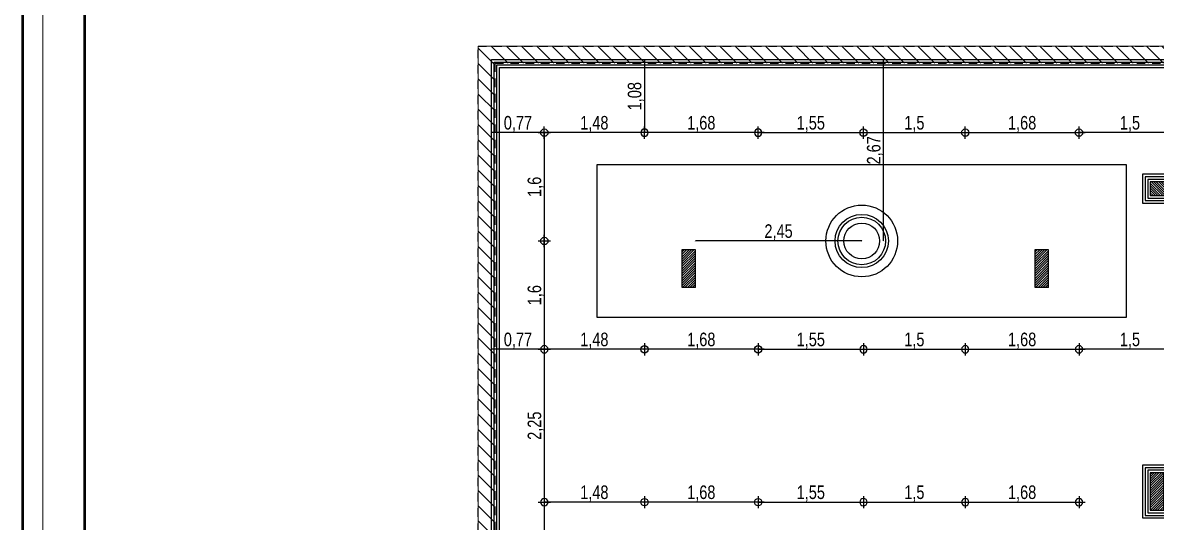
# Model space of a CAD drawing. Header units: inches. Extents: x -279 to 561, y -345 to 342.
# Drawn here: x -232.27 to -215.57, y 95.33 to 102.69 of the extents above; entities that cross this region are included whole.
import ezdxf

# ---------------------------------------------------------------- set-up
doc = ezdxf.new("R2010")
doc.units = ezdxf.units.IN
doc.header["$LTSCALE"] = 0.5
doc.header["$MEASUREMENT"] = 0
doc.linetypes.add('$0$HIDDEN', pattern=[0.375, 0.25, -0.125])
for name, color, linetype, lineweight in [('.', 14, 'Continuous', 9), ('A-WALL', 113, 'Continuous', 13), ('columns', 5, 'Continuous', 30), ('G-ANNO-HLIN', 5, 'Continuous', 50)]:
    doc.layers.add(name, color=color, linetype=linetype, lineweight=lineweight)
for name, color, linetype in [('CADER', 7, 'Continuous'), ('ceiling', 4, 'Continuous'), ('CEILING FIXTURES LEGENDS$0$E-LTG', 1, 'Continuous'), ('COULMN', 5, 'Continuous'), ('WAL', 7, 'Continuous')]:
    doc.layers.add(name, color=color, linetype=linetype)
doc.styles.add('ROM', font='AGENCYR.TTF', dxfattribs={"width": 0.8})
doc.dimstyles.new('Copy(9) of ISO-25', dxfattribs={"dimtxt": 0.2, "dimasz": 0.02, "dimexe": 0.05, "dimexo": 0.05, "dimgap": 0.02, "dimtad": 1, "dimtxsty": 'ROM', "dimblk": 'ARCHTICK', "dimcen": 0.03, "dimse1": 1, "dimse2": 1, "dimclrd": 248, "dimclrt": 248, "dimadec": 0, "dimazin": 0, "dimtfac": 1, "dimtmove": 0, "dimatfit": 3, "dimldrblk": 'DOT', "dimfxl": 1, "dimarcsym": 0})

# ---------------------------------------------------------------- blocks, each defined once
blk = doc.blocks.new('fbv b')
at = {"layer": '.'}
h = blk.add_hatch(dxfattribs=at)
h.set_pattern_fill('ANSI31', color=8, scale=0.05)
h.set_pattern_definition([(45, (33, 0), (-0.1122532, 0.1122532), [])])
h.paths.add_polyline_path([(1.127, 9.159), (-18.853, 9.159), (-18.853, -15.841), (1.127, -15.841)])
h.paths.add_polyline_path([(0.877, -15.591), (-18.603, -15.591), (-18.603, 8.909), (0.877, 8.909)], flags=16)
at = {"layer": 'columns', "true_color": 0x105689}
h = blk.add_hatch(dxfattribs=at)
h.set_pattern_fill('ANSI31', color=146, scale=0.2, angle=-1260)
h.set_pattern_definition([(224.999999994, (401324.80777, 809047.872344), (0.01767766952786, -0.0176776695315), [])])
h.paths.add_polyline_path([(-16.853, -5.941), (-16.653, -5.941), (-16.653, -5.391), (-16.853, -5.391)])
h = blk.add_hatch(dxfattribs=at)
h.set_pattern_fill('ANSI31', color=146, scale=0.2, angle=-1170)
h.set_pattern_definition([(314.999999994, (-809065.832293, 401335.719137), (0.0176776695315, 0.01767766952786), [])])
h.paths.add_polyline_path([(-12.019, -5.941), (-12.019, -5.741), (-12.569, -5.741), (-12.569, -5.941)])
h = blk.add_hatch(dxfattribs=at)
h.set_pattern_fill('ANSI31', color=146, scale=0.2, angle=-1350)
h.set_pattern_definition([(134.999999994, (809037.960978, -401349.10166), (-0.0176776695315, -0.01767766952786), [])])
h.paths.add_polyline_path([(-15.853, -7.441), (-15.853, -7.641), (-15.303, -7.641), (-15.303, -7.441)])
h = blk.add_hatch(dxfattribs=at)
h.set_pattern_fill('ANSI31', color=146, scale=0.2, angle=-1350)
h.set_pattern_definition([(134.999999994, (809037.960978, -401354.30166), (-0.0176776695315, -0.01767766952786), [])])
h.paths.add_polyline_path([(-15.853, -12.641), (-15.853, -12.841), (-15.303, -12.841), (-15.303, -12.641)])
at = {"color": 1, "linetype": '$0$HIDDEN'}
for points in [[(-18.853, 9.159), (1.127, 9.159), (1.127, -15.841), (-18.853, -15.841)], [(-18.603, 8.909), (0.877, 8.909), (0.877, -15.591), (-18.603, -15.591)]]:
    blk.add_lwpolyline(points, close=True, dxfattribs=at)
at = {"layer": 'COULMN'}
for points in [[(-16.853, -5.941), (-16.653, -5.941), (-16.653, -5.391), (-16.853, -5.391)], [(-12.019, -5.941), (-12.019, -5.741), (-12.569, -5.741), (-12.569, -5.941)], [(-15.853, -7.441), (-15.853, -7.641), (-15.303, -7.641), (-15.303, -7.441)], [(-15.853, -12.641), (-15.853, -12.841), (-15.303, -12.841), (-15.303, -12.641)]]:
    blk.add_lwpolyline(points, close=True, dxfattribs=at)
blk = doc.blocks.new('l')
at = {"layer": 'CEILING FIXTURES LEGENDS$0$E-LTG'}
for p, q in [((54.362, -60.549), (54.542, -60.549)), ((54.452, -60.459), (54.452, -60.639))]:
    blk.add_line(p, q, dxfattribs=at)
blk.add_circle((54.452, -60.549), 0.0541, dxfattribs=at)
blk = doc.blocks.new('_ArchTick')
at = {"color": 0, "linetype": 'ByBlock', "const_width": 0.15}
blk.add_lwpolyline([(-0.5, -0.5), (0.5, 0.5)], dxfattribs=at)
blk = doc.blocks.new('*D329')
at = {"layer": 'Defpoints', "color": 0, "transparency": 16777216}
for p in [(-223.314, 102.142), (-223.111, 101.067), (-223.111, 101.067)]:
    blk.add_point(p, dxfattribs=at)
at = {"layer": 'WAL', "color": 248, "lineweight": -2, "transparency": 16777216}
blk.add_line((-223.111, 102.142), (-223.111, 101.067), dxfattribs=at)
at = {"layer": 'WAL', "color": 248, "lineweight": -2, "transparency": 16777216, "xscale": 0.02, "yscale": 0.02, "zscale": 0.02}
for p, rotation in [((-223.111, 102.142), 90), ((-223.111, 101.067), 270)]:
    blk.add_blockref('_ArchTick', p, dxfattribs=dict(at, rotation=rotation))
at = {"layer": 'WAL', "color": 248, "transparency": 16777216, "insert": (-223.238, 101.604), "char_height": 0.2, "attachment_point": 5, "rotation": 90, "style": 'ROM'}
blk.add_mtext('1,08', dxfattribs=at)
blk = doc.blocks.new('_DOT')
at = {"color": 0, "linetype": 'ByBlock'}
blk.add_line((-0.5, 0), (-1, 0), dxfattribs=at)
at = {"color": 0, "linetype": 'ByBlock', "const_width": 0.5}
blk.add_lwpolyline([(-0.25, 0, 1), (0.25, 0, 1)], format="xyb", close=True, dxfattribs=at)
blk = doc.blocks.new('*D330')
at = {"layer": 'Defpoints', "color": 0, "transparency": 16777216}
for p in [(-225.361, 101.08), (-225.361, 101.067), (-224.586, 101.067)]:
    blk.add_point(p, dxfattribs=at)
at = {"layer": 'WAL', "color": 248, "lineweight": -2, "transparency": 16777216}
blk.add_line((-224.586, 101.067), (-225.361, 101.067), dxfattribs=at)
at = {"layer": 'WAL', "color": 248, "lineweight": -2, "transparency": 16777216, "xscale": 0.02, "yscale": 0.02, "zscale": 0.02, "rotation": 180}
blk.add_blockref('_ArchTick', (-225.361, 101.067), dxfattribs=at)
at = {"layer": 'WAL', "color": 248, "lineweight": -2, "transparency": 16777216, "xscale": 0.02, "yscale": 0.02, "zscale": 0.02}
blk.add_blockref('_ArchTick', (-224.586, 101.067), dxfattribs=at)
at = {"layer": 'WAL', "color": 248, "transparency": 16777216, "insert": (-224.974, 101.194), "char_height": 0.2, "attachment_point": 5, "style": 'ROM'}
blk.add_mtext('0,77', dxfattribs=at)
blk = doc.blocks.new('*D331')
at = {"layer": 'Defpoints', "color": 0, "transparency": 16777216}
for p in [(-223.111, 101.067), (-223.111, 101.067), (-221.436, 101.067)]:
    blk.add_point(p, dxfattribs=at)
at = {"layer": 'WAL', "color": 248, "lineweight": -2, "transparency": 16777216}
blk.add_line((-221.436, 101.067), (-223.111, 101.067), dxfattribs=at)
at = {"layer": 'WAL', "color": 248, "lineweight": -2, "transparency": 16777216, "xscale": 0.02, "yscale": 0.02, "zscale": 0.02, "rotation": 180}
blk.add_blockref('_ArchTick', (-223.111, 101.067), dxfattribs=at)
at = {"layer": 'WAL', "color": 248, "lineweight": -2, "transparency": 16777216, "xscale": 0.02, "yscale": 0.02, "zscale": 0.02}
blk.add_blockref('_ArchTick', (-221.436, 101.067), dxfattribs=at)
at = {"layer": 'WAL', "color": 248, "transparency": 16777216, "insert": (-222.274, 101.194), "char_height": 0.2, "attachment_point": 5, "style": 'ROM'}
blk.add_mtext('1,68', dxfattribs=at)
blk = doc.blocks.new('*D332')
at = {"layer": 'Defpoints', "color": 0, "transparency": 16777216}
for p in [(-224.586, 101.067), (-224.586, 101.067), (-223.111, 101.067)]:
    blk.add_point(p, dxfattribs=at)
at = {"layer": 'WAL', "color": 248, "lineweight": -2, "transparency": 16777216}
blk.add_line((-223.111, 101.067), (-224.586, 101.067), dxfattribs=at)
at = {"layer": 'WAL', "color": 248, "lineweight": -2, "transparency": 16777216, "xscale": 0.02, "yscale": 0.02, "zscale": 0.02, "rotation": 180}
blk.add_blockref('_ArchTick', (-224.586, 101.067), dxfattribs=at)
at = {"layer": 'WAL', "color": 248, "lineweight": -2, "transparency": 16777216, "xscale": 0.02, "yscale": 0.02, "zscale": 0.02}
blk.add_blockref('_ArchTick', (-223.111, 101.067), dxfattribs=at)
at = {"layer": 'WAL', "color": 248, "transparency": 16777216, "insert": (-223.849, 101.194), "char_height": 0.2, "attachment_point": 5, "style": 'ROM'}
blk.add_mtext('1,48', dxfattribs=at)
blk = doc.blocks.new('*D333')
at = {"layer": 'Defpoints', "color": 0, "transparency": 16777216}
for p in [(-221.436, 101.067), (-219.886, 101.067), (-219.886, 101.067)]:
    blk.add_point(p, dxfattribs=at)
at = {"layer": 'WAL', "color": 248, "lineweight": -2, "transparency": 16777216}
blk.add_line((-221.436, 101.067), (-219.886, 101.067), dxfattribs=at)
at = {"layer": 'WAL', "color": 248, "lineweight": -2, "transparency": 16777216, "xscale": 0.02, "yscale": 0.02, "zscale": 0.02, "rotation": 180}
blk.add_blockref('_ArchTick', (-221.436, 101.067), dxfattribs=at)
at = {"layer": 'WAL', "color": 248, "lineweight": -2, "transparency": 16777216, "xscale": 0.02, "yscale": 0.02, "zscale": 0.02}
blk.add_blockref('_ArchTick', (-219.886, 101.067), dxfattribs=at)
at = {"layer": 'WAL', "color": 248, "transparency": 16777216, "insert": (-220.661, 101.194), "char_height": 0.2, "attachment_point": 5, "style": 'ROM'}
blk.add_mtext('1,55', dxfattribs=at)
blk = doc.blocks.new('*D334')
at = {"layer": 'Defpoints', "color": 0, "transparency": 16777216}
for p in [(-219.886, 101.067), (-218.386, 101.067), (-218.386, 101.067)]:
    blk.add_point(p, dxfattribs=at)
at = {"layer": 'WAL', "color": 248, "lineweight": -2, "transparency": 16777216}
blk.add_line((-219.886, 101.067), (-218.386, 101.067), dxfattribs=at)
at = {"layer": 'WAL', "color": 248, "lineweight": -2, "transparency": 16777216, "xscale": 0.02, "yscale": 0.02, "zscale": 0.02, "rotation": 180}
blk.add_blockref('_ArchTick', (-219.886, 101.067), dxfattribs=at)
at = {"layer": 'WAL', "color": 248, "lineweight": -2, "transparency": 16777216, "xscale": 0.02, "yscale": 0.02, "zscale": 0.02}
blk.add_blockref('_ArchTick', (-218.386, 101.067), dxfattribs=at)
at = {"layer": 'WAL', "color": 248, "transparency": 16777216, "insert": (-219.136, 101.194), "char_height": 0.2, "attachment_point": 5, "style": 'ROM'}
blk.add_mtext('1,5', dxfattribs=at)
blk = doc.blocks.new('*D335')
at = {"layer": 'Defpoints', "color": 0, "transparency": 16777216}
for p in [(-218.386, 101.067), (-216.711, 101.067), (-216.711, 101.067)]:
    blk.add_point(p, dxfattribs=at)
at = {"layer": 'WAL', "color": 248, "lineweight": -2, "transparency": 16777216}
blk.add_line((-218.386, 101.067), (-216.711, 101.067), dxfattribs=at)
at = {"layer": 'WAL', "color": 248, "lineweight": -2, "transparency": 16777216, "xscale": 0.02, "yscale": 0.02, "zscale": 0.02, "rotation": 180}
blk.add_blockref('_ArchTick', (-218.386, 101.067), dxfattribs=at)
at = {"layer": 'WAL', "color": 248, "lineweight": -2, "transparency": 16777216, "xscale": 0.02, "yscale": 0.02, "zscale": 0.02}
blk.add_blockref('_ArchTick', (-216.711, 101.067), dxfattribs=at)
at = {"layer": 'WAL', "color": 248, "transparency": 16777216, "insert": (-217.549, 101.194), "char_height": 0.2, "attachment_point": 5, "style": 'ROM'}
blk.add_mtext('1,68', dxfattribs=at)
blk = doc.blocks.new('*D336')
at = {"layer": 'Defpoints', "color": 0, "transparency": 16777216}
for p in [(-216.711, 101.067), (-216.711, 101.067), (-215.211, 101.067)]:
    blk.add_point(p, dxfattribs=at)
at = {"layer": 'WAL', "color": 248, "lineweight": -2, "transparency": 16777216}
blk.add_line((-215.211, 101.067), (-216.711, 101.067), dxfattribs=at)
at = {"layer": 'WAL', "color": 248, "lineweight": -2, "transparency": 16777216, "xscale": 0.02, "yscale": 0.02, "zscale": 0.02, "rotation": 180}
blk.add_blockref('_ArchTick', (-216.711, 101.067), dxfattribs=at)
at = {"layer": 'WAL', "color": 248, "lineweight": -2, "transparency": 16777216, "xscale": 0.02, "yscale": 0.02, "zscale": 0.02}
blk.add_blockref('_ArchTick', (-215.211, 101.067), dxfattribs=at)
at = {"layer": 'WAL', "color": 248, "transparency": 16777216, "insert": (-215.961, 101.194), "char_height": 0.2, "attachment_point": 5, "style": 'ROM'}
blk.add_mtext('1,5', dxfattribs=at)
blk = doc.blocks.new('*D338')
at = {"layer": 'Defpoints', "color": 0, "transparency": 16777216}
for p in [(-224.586, 101.067), (-224.586, 99.472), (-224.586, 99.472)]:
    blk.add_point(p, dxfattribs=at)
at = {"layer": 'WAL', "color": 248, "lineweight": -2, "transparency": 16777216}
blk.add_line((-224.586, 101.067), (-224.586, 99.472), dxfattribs=at)
at = {"layer": 'WAL', "color": 248, "lineweight": -2, "transparency": 16777216, "xscale": 0.02, "yscale": 0.02, "zscale": 0.02}
for p, rotation in [((-224.586, 101.067), 90), ((-224.586, 99.472), 270)]:
    blk.add_blockref('_ArchTick', p, dxfattribs=dict(at, rotation=rotation))
at = {"layer": 'WAL', "color": 248, "transparency": 16777216, "insert": (-224.713, 100.269), "char_height": 0.2, "attachment_point": 5, "rotation": 90, "style": 'ROM'}
blk.add_mtext('1,6', dxfattribs=at)
blk = doc.blocks.new('*D339')
at = {"layer": 'Defpoints', "color": 0, "transparency": 16777216}
for p in [(-224.586, 99.472), (-224.586, 97.877), (-224.586, 97.877)]:
    blk.add_point(p, dxfattribs=at)
at = {"layer": 'WAL', "color": 248, "lineweight": -2, "transparency": 16777216}
blk.add_line((-224.586, 99.472), (-224.586, 97.877), dxfattribs=at)
at = {"layer": 'WAL', "color": 248, "lineweight": -2, "transparency": 16777216, "xscale": 0.02, "yscale": 0.02, "zscale": 0.02}
for p, rotation in [((-224.586, 99.472), 90), ((-224.586, 97.877), 270)]:
    blk.add_blockref('_ArchTick', p, dxfattribs=dict(at, rotation=rotation))
at = {"layer": 'WAL', "color": 248, "transparency": 16777216, "insert": (-224.713, 98.674), "char_height": 0.2, "attachment_point": 5, "rotation": 90, "style": 'ROM'}
blk.add_mtext('1,6', dxfattribs=at)
blk = doc.blocks.new('*D340')
at = {"layer": 'Defpoints', "color": 0, "transparency": 16777216}
for p in [(-224.586, 97.877), (-224.586, 95.627), (-224.586, 95.627)]:
    blk.add_point(p, dxfattribs=at)
at = {"layer": 'WAL', "color": 248, "lineweight": -2, "transparency": 16777216}
blk.add_line((-224.586, 97.877), (-224.586, 95.627), dxfattribs=at)
at = {"layer": 'WAL', "color": 248, "lineweight": -2, "transparency": 16777216, "xscale": 0.02, "yscale": 0.02, "zscale": 0.02}
for p, rotation in [((-224.586, 97.877), 90), ((-224.586, 95.627), 270)]:
    blk.add_blockref('_ArchTick', p, dxfattribs=dict(at, rotation=rotation))
at = {"layer": 'WAL', "color": 248, "transparency": 16777216, "insert": (-224.713, 96.752), "char_height": 0.2, "attachment_point": 5, "rotation": 90, "style": 'ROM'}
blk.add_mtext('2,25', dxfattribs=at)
blk = doc.blocks.new('*D341')
at = {"layer": 'Defpoints', "color": 0, "transparency": 16777216}
for p in [(-224.586, 95.627), (-224.586, 94.147), (-224.586, 94.147)]:
    blk.add_point(p, dxfattribs=at)
at = {"layer": 'WAL', "color": 248, "lineweight": -2, "transparency": 16777216}
blk.add_line((-224.586, 95.627), (-224.586, 94.147), dxfattribs=at)
at = {"layer": 'WAL', "color": 248, "lineweight": -2, "transparency": 16777216, "xscale": 0.02, "yscale": 0.02, "zscale": 0.02}
for p, rotation in [((-224.586, 95.627), 90), ((-224.586, 94.147), 270)]:
    blk.add_blockref('_ArchTick', p, dxfattribs=dict(at, rotation=rotation))
at = {"layer": 'WAL', "color": 248, "transparency": 16777216, "insert": (-224.713, 94.887), "char_height": 0.2, "attachment_point": 5, "rotation": 90, "style": 'ROM'}
blk.add_mtext('1,48', dxfattribs=at)
blk = doc.blocks.new('*D131')
at = {"layer": 'Defpoints', "color": 0, "transparency": 16777216}
for p in [(-225.361, 97.89), (-225.361, 97.877), (-224.586, 97.877)]:
    blk.add_point(p, dxfattribs=at)
at = {"layer": 'WAL', "color": 248, "lineweight": -2, "transparency": 16777216}
blk.add_line((-224.586, 97.877), (-225.361, 97.877), dxfattribs=at)
at = {"layer": 'WAL', "color": 248, "lineweight": -2, "transparency": 16777216, "xscale": 0.02, "yscale": 0.02, "zscale": 0.02, "rotation": 180}
blk.add_blockref('_ArchTick', (-225.361, 97.877), dxfattribs=at)
at = {"layer": 'WAL', "color": 248, "lineweight": -2, "transparency": 16777216, "xscale": 0.02, "yscale": 0.02, "zscale": 0.02}
blk.add_blockref('_ArchTick', (-224.586, 97.877), dxfattribs=at)
at = {"layer": 'WAL', "color": 248, "transparency": 16777216, "insert": (-224.974, 98.004), "char_height": 0.2, "attachment_point": 5, "style": 'ROM'}
blk.add_mtext('0,77', dxfattribs=at)
blk = doc.blocks.new('*D132')
at = {"layer": 'Defpoints', "color": 0, "transparency": 16777216}
for p in [(-223.111, 97.877), (-223.111, 97.877), (-221.436, 97.877)]:
    blk.add_point(p, dxfattribs=at)
at = {"layer": 'WAL', "color": 248, "lineweight": -2, "transparency": 16777216}
blk.add_line((-221.436, 97.877), (-223.111, 97.877), dxfattribs=at)
at = {"layer": 'WAL', "color": 248, "lineweight": -2, "transparency": 16777216, "xscale": 0.02, "yscale": 0.02, "zscale": 0.02, "rotation": 180}
blk.add_blockref('_ArchTick', (-223.111, 97.877), dxfattribs=at)
at = {"layer": 'WAL', "color": 248, "lineweight": -2, "transparency": 16777216, "xscale": 0.02, "yscale": 0.02, "zscale": 0.02}
blk.add_blockref('_ArchTick', (-221.436, 97.877), dxfattribs=at)
at = {"layer": 'WAL', "color": 248, "transparency": 16777216, "insert": (-222.274, 98.004), "char_height": 0.2, "attachment_point": 5, "style": 'ROM'}
blk.add_mtext('1,68', dxfattribs=at)
blk = doc.blocks.new('*D133')
at = {"layer": 'Defpoints', "color": 0, "transparency": 16777216}
for p in [(-224.586, 97.877), (-224.586, 97.877), (-223.111, 97.877)]:
    blk.add_point(p, dxfattribs=at)
at = {"layer": 'WAL', "color": 248, "lineweight": -2, "transparency": 16777216}
blk.add_line((-223.111, 97.877), (-224.586, 97.877), dxfattribs=at)
at = {"layer": 'WAL', "color": 248, "lineweight": -2, "transparency": 16777216, "xscale": 0.02, "yscale": 0.02, "zscale": 0.02, "rotation": 180}
blk.add_blockref('_ArchTick', (-224.586, 97.877), dxfattribs=at)
at = {"layer": 'WAL', "color": 248, "lineweight": -2, "transparency": 16777216, "xscale": 0.02, "yscale": 0.02, "zscale": 0.02}
blk.add_blockref('_ArchTick', (-223.111, 97.877), dxfattribs=at)
at = {"layer": 'WAL', "color": 248, "transparency": 16777216, "insert": (-223.849, 98.004), "char_height": 0.2, "attachment_point": 5, "style": 'ROM'}
blk.add_mtext('1,48', dxfattribs=at)
blk = doc.blocks.new('*D134')
at = {"layer": 'Defpoints', "color": 0, "transparency": 16777216}
for p in [(-221.436, 97.877), (-219.886, 97.877), (-219.886, 97.877)]:
    blk.add_point(p, dxfattribs=at)
at = {"layer": 'WAL', "color": 248, "lineweight": -2, "transparency": 16777216}
blk.add_line((-221.436, 97.877), (-219.886, 97.877), dxfattribs=at)
at = {"layer": 'WAL', "color": 248, "lineweight": -2, "transparency": 16777216, "xscale": 0.02, "yscale": 0.02, "zscale": 0.02, "rotation": 180}
blk.add_blockref('_ArchTick', (-221.436, 97.877), dxfattribs=at)
at = {"layer": 'WAL', "color": 248, "lineweight": -2, "transparency": 16777216, "xscale": 0.02, "yscale": 0.02, "zscale": 0.02}
blk.add_blockref('_ArchTick', (-219.886, 97.877), dxfattribs=at)
at = {"layer": 'WAL', "color": 248, "transparency": 16777216, "insert": (-220.661, 98.004), "char_height": 0.2, "attachment_point": 5, "style": 'ROM'}
blk.add_mtext('1,55', dxfattribs=at)
blk = doc.blocks.new('*D135')
at = {"layer": 'Defpoints', "color": 0, "transparency": 16777216}
for p in [(-219.886, 97.877), (-218.386, 97.877), (-218.386, 97.877)]:
    blk.add_point(p, dxfattribs=at)
at = {"layer": 'WAL', "color": 248, "lineweight": -2, "transparency": 16777216}
blk.add_line((-219.886, 97.877), (-218.386, 97.877), dxfattribs=at)
at = {"layer": 'WAL', "color": 248, "lineweight": -2, "transparency": 16777216, "xscale": 0.02, "yscale": 0.02, "zscale": 0.02, "rotation": 180}
blk.add_blockref('_ArchTick', (-219.886, 97.877), dxfattribs=at)
at = {"layer": 'WAL', "color": 248, "lineweight": -2, "transparency": 16777216, "xscale": 0.02, "yscale": 0.02, "zscale": 0.02}
blk.add_blockref('_ArchTick', (-218.386, 97.877), dxfattribs=at)
at = {"layer": 'WAL', "color": 248, "transparency": 16777216, "insert": (-219.136, 98.004), "char_height": 0.2, "attachment_point": 5, "style": 'ROM'}
blk.add_mtext('1,5', dxfattribs=at)
blk = doc.blocks.new('*D136')
at = {"layer": 'Defpoints', "color": 0, "transparency": 16777216}
for p in [(-218.386, 97.877), (-216.711, 97.877), (-216.711, 97.877)]:
    blk.add_point(p, dxfattribs=at)
at = {"layer": 'WAL', "color": 248, "lineweight": -2, "transparency": 16777216}
blk.add_line((-218.386, 97.877), (-216.711, 97.877), dxfattribs=at)
at = {"layer": 'WAL', "color": 248, "lineweight": -2, "transparency": 16777216, "xscale": 0.02, "yscale": 0.02, "zscale": 0.02, "rotation": 180}
blk.add_blockref('_ArchTick', (-218.386, 97.877), dxfattribs=at)
at = {"layer": 'WAL', "color": 248, "lineweight": -2, "transparency": 16777216, "xscale": 0.02, "yscale": 0.02, "zscale": 0.02}
blk.add_blockref('_ArchTick', (-216.711, 97.877), dxfattribs=at)
at = {"layer": 'WAL', "color": 248, "transparency": 16777216, "insert": (-217.549, 98.004), "char_height": 0.2, "attachment_point": 5, "style": 'ROM'}
blk.add_mtext('1,68', dxfattribs=at)
blk = doc.blocks.new('*D137')
at = {"layer": 'Defpoints', "color": 0, "transparency": 16777216}
for p in [(-216.711, 97.877), (-216.711, 97.877), (-215.211, 97.877)]:
    blk.add_point(p, dxfattribs=at)
at = {"layer": 'WAL', "color": 248, "lineweight": -2, "transparency": 16777216}
blk.add_line((-215.211, 97.877), (-216.711, 97.877), dxfattribs=at)
at = {"layer": 'WAL', "color": 248, "lineweight": -2, "transparency": 16777216, "xscale": 0.02, "yscale": 0.02, "zscale": 0.02, "rotation": 180}
blk.add_blockref('_ArchTick', (-216.711, 97.877), dxfattribs=at)
at = {"layer": 'WAL', "color": 248, "lineweight": -2, "transparency": 16777216, "xscale": 0.02, "yscale": 0.02, "zscale": 0.02}
blk.add_blockref('_ArchTick', (-215.211, 97.877), dxfattribs=at)
at = {"layer": 'WAL', "color": 248, "transparency": 16777216, "insert": (-215.961, 98.004), "char_height": 0.2, "attachment_point": 5, "style": 'ROM'}
blk.add_mtext('1,5', dxfattribs=at)
blk = doc.blocks.new('*D361')
at = {"layer": 'Defpoints', "color": 0, "transparency": 16777216}
for p in [(-222.361, 99.472), (-222.361, 99.342), (-219.911, 99.472)]:
    blk.add_point(p, dxfattribs=at)
at = {"layer": 'WAL', "color": 248, "lineweight": -2, "transparency": 16777216}
blk.add_line((-219.911, 99.472), (-222.361, 99.472), dxfattribs=at)
at = {"layer": 'WAL', "color": 248, "lineweight": -2, "transparency": 16777216, "xscale": 0.02, "yscale": 0.02, "zscale": 0.02, "rotation": 180}
blk.add_blockref('_ArchTick', (-222.361, 99.472), dxfattribs=at)
at = {"layer": 'WAL', "color": 248, "lineweight": -2, "transparency": 16777216, "xscale": 0.02, "yscale": 0.02, "zscale": 0.02}
blk.add_blockref('_ArchTick', (-219.911, 99.472), dxfattribs=at)
at = {"layer": 'WAL', "color": 248, "transparency": 16777216, "insert": (-221.136, 99.599), "char_height": 0.2, "attachment_point": 5, "style": 'ROM'}
blk.add_mtext('2,45', dxfattribs=at)
blk = doc.blocks.new('*D362')
at = {"layer": 'Defpoints', "color": 0, "transparency": 16777216}
for p in [(-219.886, 102.142), (-219.588, 102.142), (-219.911, 99.472)]:
    blk.add_point(p, dxfattribs=at)
at = {"layer": 'WAL', "color": 248, "lineweight": -2, "transparency": 16777216}
blk.add_line((-219.588, 99.472), (-219.588, 102.142), dxfattribs=at)
at = {"layer": 'WAL', "color": 248, "lineweight": -2, "transparency": 16777216, "xscale": 0.02, "yscale": 0.02, "zscale": 0.02}
for p, rotation in [((-219.588, 102.142), 90), ((-219.588, 99.472), 270)]:
    blk.add_blockref('_ArchTick', p, dxfattribs=dict(at, rotation=rotation))
at = {"layer": 'WAL', "color": 248, "transparency": 16777216, "insert": (-219.716, 100.807), "char_height": 0.2, "attachment_point": 5, "rotation": 90, "style": 'ROM'}
blk.add_mtext('2,67', dxfattribs=at)
blk = doc.blocks.new('*D140')
at = {"layer": 'Defpoints', "color": 0, "transparency": 16777216}
for p in [(-223.111, 95.627), (-223.111, 95.627), (-221.436, 95.627)]:
    blk.add_point(p, dxfattribs=at)
at = {"layer": 'WAL', "color": 248, "lineweight": -2, "transparency": 16777216}
blk.add_line((-221.436, 95.627), (-223.111, 95.627), dxfattribs=at)
at = {"layer": 'WAL', "color": 248, "lineweight": -2, "transparency": 16777216, "xscale": 0.02, "yscale": 0.02, "zscale": 0.02, "rotation": 180}
blk.add_blockref('_ArchTick', (-223.111, 95.627), dxfattribs=at)
at = {"layer": 'WAL', "color": 248, "lineweight": -2, "transparency": 16777216, "xscale": 0.02, "yscale": 0.02, "zscale": 0.02}
blk.add_blockref('_ArchTick', (-221.436, 95.627), dxfattribs=at)
at = {"layer": 'WAL', "color": 248, "transparency": 16777216, "insert": (-222.274, 95.754), "char_height": 0.2, "attachment_point": 5, "style": 'ROM'}
blk.add_mtext('1,68', dxfattribs=at)
blk = doc.blocks.new('*D141')
at = {"layer": 'Defpoints', "color": 0, "transparency": 16777216}
for p in [(-224.586, 95.627), (-224.586, 95.627), (-223.111, 95.627)]:
    blk.add_point(p, dxfattribs=at)
at = {"layer": 'WAL', "color": 248, "lineweight": -2, "transparency": 16777216}
blk.add_line((-223.111, 95.627), (-224.586, 95.627), dxfattribs=at)
at = {"layer": 'WAL', "color": 248, "lineweight": -2, "transparency": 16777216, "xscale": 0.02, "yscale": 0.02, "zscale": 0.02, "rotation": 180}
blk.add_blockref('_ArchTick', (-224.586, 95.627), dxfattribs=at)
at = {"layer": 'WAL', "color": 248, "lineweight": -2, "transparency": 16777216, "xscale": 0.02, "yscale": 0.02, "zscale": 0.02}
blk.add_blockref('_ArchTick', (-223.111, 95.627), dxfattribs=at)
at = {"layer": 'WAL', "color": 248, "transparency": 16777216, "insert": (-223.849, 95.754), "char_height": 0.2, "attachment_point": 5, "style": 'ROM'}
blk.add_mtext('1,48', dxfattribs=at)
blk = doc.blocks.new('*D142')
at = {"layer": 'Defpoints', "color": 0, "transparency": 16777216}
for p in [(-221.436, 95.627), (-219.886, 95.627), (-219.886, 95.627)]:
    blk.add_point(p, dxfattribs=at)
at = {"layer": 'WAL', "color": 248, "lineweight": -2, "transparency": 16777216}
blk.add_line((-221.436, 95.627), (-219.886, 95.627), dxfattribs=at)
at = {"layer": 'WAL', "color": 248, "lineweight": -2, "transparency": 16777216, "xscale": 0.02, "yscale": 0.02, "zscale": 0.02, "rotation": 180}
blk.add_blockref('_ArchTick', (-221.436, 95.627), dxfattribs=at)
at = {"layer": 'WAL', "color": 248, "lineweight": -2, "transparency": 16777216, "xscale": 0.02, "yscale": 0.02, "zscale": 0.02}
blk.add_blockref('_ArchTick', (-219.886, 95.627), dxfattribs=at)
at = {"layer": 'WAL', "color": 248, "transparency": 16777216, "insert": (-220.661, 95.754), "char_height": 0.2, "attachment_point": 5, "style": 'ROM'}
blk.add_mtext('1,55', dxfattribs=at)
blk = doc.blocks.new('*D143')
at = {"layer": 'Defpoints', "color": 0, "transparency": 16777216}
for p in [(-219.886, 95.627), (-218.386, 95.627), (-218.386, 95.627)]:
    blk.add_point(p, dxfattribs=at)
at = {"layer": 'WAL', "color": 248, "lineweight": -2, "transparency": 16777216}
blk.add_line((-219.886, 95.627), (-218.386, 95.627), dxfattribs=at)
at = {"layer": 'WAL', "color": 248, "lineweight": -2, "transparency": 16777216, "xscale": 0.02, "yscale": 0.02, "zscale": 0.02, "rotation": 180}
blk.add_blockref('_ArchTick', (-219.886, 95.627), dxfattribs=at)
at = {"layer": 'WAL', "color": 248, "lineweight": -2, "transparency": 16777216, "xscale": 0.02, "yscale": 0.02, "zscale": 0.02}
blk.add_blockref('_ArchTick', (-218.386, 95.627), dxfattribs=at)
at = {"layer": 'WAL', "color": 248, "transparency": 16777216, "insert": (-219.136, 95.754), "char_height": 0.2, "attachment_point": 5, "style": 'ROM'}
blk.add_mtext('1,5', dxfattribs=at)
blk = doc.blocks.new('*D144')
at = {"layer": 'Defpoints', "color": 0, "transparency": 16777216}
for p in [(-218.386, 95.627), (-216.711, 95.627), (-216.711, 95.627)]:
    blk.add_point(p, dxfattribs=at)
at = {"layer": 'WAL', "color": 248, "lineweight": -2, "transparency": 16777216}
blk.add_line((-218.386, 95.627), (-216.711, 95.627), dxfattribs=at)
at = {"layer": 'WAL', "color": 248, "lineweight": -2, "transparency": 16777216, "xscale": 0.02, "yscale": 0.02, "zscale": 0.02, "rotation": 180}
blk.add_blockref('_ArchTick', (-218.386, 95.627), dxfattribs=at)
at = {"layer": 'WAL', "color": 248, "lineweight": -2, "transparency": 16777216, "xscale": 0.02, "yscale": 0.02, "zscale": 0.02}
blk.add_blockref('_ArchTick', (-216.711, 95.627), dxfattribs=at)
at = {"layer": 'WAL', "color": 248, "transparency": 16777216, "insert": (-217.549, 95.754), "char_height": 0.2, "attachment_point": 5, "style": 'ROM'}
blk.add_mtext('1,68', dxfattribs=at)

msp = doc.modelspace()

# ---------------------------------------------------------------- linework, layer by layer
msp.add_lwpolyline([(-214.186, 94.652), (-206.411, 94.652), (-206.411, 82.562), (-215.111, 82.562), (-215.111, 84.562), (-215.661, 84.562), (-215.661, 82.562), (-217.414, 82.562), (-217.414, 84.362), (-219.564, 84.362), (-219.564, 82.562), (-225.361, 82.562), (-225.361, 102.142), (-214.411, 102.142), (-214.411, 100.342), (-215.661, 100.342), (-215.661, 100.142), (-214.411, 100.142), (-214.411, 96.058), (-215.661, 96.058), (-215.661, 95.508), (-214.411, 95.508), (-214.411, 94.852)])
at = {"layer": 'A-WALL', "color": 7}
for p, q in [((-225.561, 102.342), (-225.561, 82.362)), ((-200.561, 102.342), (-225.561, 102.342)), ((-225.361, 82.562), (-225.361, 102.142)), ((-225.361, 102.142), (-214.411, 102.142))]:
    msp.add_line(p, q, dxfattribs=at)
at = {"layer": 'CADER', "lineweight": 18}
for points in [[(-232.268, 104.946), (-192.995, 104.946), (-192.995, 78.819), (-232.268, 78.819)], [(-231.969, 104.647), (-193.294, 104.647), (-193.294, 79.118), (-231.969, 79.118)]]:
    msp.add_lwpolyline(points, close=True, dxfattribs=at)
at = {"layer": 'ceiling'}
for points in [[(-214.186, 94.614), (-206.449, 94.614), (-206.449, 82.599), (-215.073, 82.599), (-215.073, 84.599), (-215.699, 84.599), (-215.699, 82.599), (-217.376, 82.599), (-217.376, 84.399), (-219.602, 84.399), (-219.602, 82.599), (-225.323, 82.599), (-225.323, 102.104), (-214.449, 102.104), (-214.449, 100.379), (-215.699, 100.379), (-215.699, 100.104), (-214.449, 100.104), (-214.449, 96.096), (-215.699, 96.096), (-215.699, 95.47), (-214.449, 95.47), (-214.449, 94.852)], [(-214.186, 94.576), (-206.487, 94.576), (-206.487, 82.637), (-215.036, 82.637), (-215.036, 84.637), (-215.737, 84.637), (-215.737, 82.637), (-217.338, 82.637), (-217.338, 84.437), (-219.639, 84.437), (-219.639, 82.637), (-225.286, 82.637), (-225.286, 102.066), (-214.487, 102.066), (-214.487, 100.417), (-215.737, 100.417), (-215.737, 100.066), (-214.487, 100.066), (-214.487, 96.133), (-215.737, 96.133), (-215.737, 95.432), (-214.487, 95.432), (-214.487, 94.852)], [(-214.186, 94.538), (-206.525, 94.538), (-206.525, 82.675), (-214.998, 82.675), (-214.998, 84.675), (-215.775, 84.675), (-215.775, 82.675), (-217.3, 82.675), (-217.3, 84.475), (-219.677, 84.475), (-219.677, 82.675), (-225.248, 82.675), (-225.248, 102.028), (-214.525, 102.028), (-214.525, 100.455), (-215.775, 100.455), (-215.775, 100.028), (-214.525, 100.028), (-214.525, 96.171), (-215.775, 96.171), (-215.775, 95.394), (-214.525, 95.394), (-214.525, 94.852)]]:
    msp.add_lwpolyline(points, dxfattribs=at)
msp.add_lwpolyline([(-216.011, 98.352), (-216.011, 100.592), (-223.811, 100.592), (-223.811, 98.352)], close=True, dxfattribs=at)
at = {"layer": 'CEILING FIXTURES LEGENDS$0$E-LTG'}
for radius in [0.528, 0.392, 0.35, 0.264]:
    msp.add_circle((-219.911, 99.472), radius, dxfattribs=at)
at = {"layer": 'G-ANNO-HLIN', "color": 0}
for points in [[(-232.268, 104.946), (-192.995, 104.946), (-192.995, 78.819), (-232.268, 78.819)], [(-231.352, 104.03), (-193.911, 104.03), (-193.911, 79.735), (-231.352, 79.735)]]:
    msp.add_lwpolyline(points, close=True, dxfattribs=at)

# ---------------------------------------------------------------- block references
at = {"layer": 'ceiling'}
for p, rotation in [((-285.135, 46.615), 90), ((-162.562, 152.329), 270), ((-160.887, 152.329), 270), ((-162.562, 150.079), 270), ((-160.887, 150.079), 270)]:
    msp.add_blockref('l', p, dxfattribs=dict(at, rotation=rotation))
at = {"layer": 'ceiling', "xscale": -1, "rotation": 90}
for p in [(-280.435, 152.329), (-278.935, 152.329), (-277.26, 152.329), (-280.435, 150.079), (-278.935, 150.079), (-277.26, 150.079)]:
    msp.add_blockref('l', p, dxfattribs=at)
at = {"layer": 'WAL'}
for name, p, rotation in [('fbv b', (-209.72, 83.489), 270), ('l', (-280.435, 46.615), 90), ('l', (-278.935, 46.615), 90), ('l', (-277.26, 46.615), 90), ('l', (-285.135, 45.02), 90)]:
    msp.add_blockref(name, p, dxfattribs=dict(at, rotation=rotation))
at = {"layer": 'WAL', "xscale": -1}
for p, rotation in [((-162.562, 46.615), 270), ((-160.887, 46.615), 270), ((-285.135, 152.329), 90), ((-285.135, 150.079), 90)]:
    msp.add_blockref('l', p, dxfattribs=dict(at, rotation=rotation))

# ---------------------------------------------------------------- dimensions: what is measured, and where the dimension line sits
at = {"layer": 'WAL'}
for base, p1, p2, picture, middle in [((-223.111269925, 101.066539153), (-223.314337182, 102.141539153), (-223.111269925, 101.066539153), '*D329', (-223.238344495, 101.604039153)), ((-219.588, 102.142), (-219.911, 99.472), (-219.886, 102.142), '*D362', (-219.716, 100.807)), ((-224.586392769, 99.471539153), (-224.586392769, 101.066539153), (-224.586392769, 99.471539153), '*D338', (-224.713467339, 100.269039153)), ((-224.586392769, 97.876539153), (-224.586392769, 99.471539153), (-224.586392769, 97.876539153), '*D339', (-224.713467339, 98.674039153)), ((-224.586, 95.627), (-224.586, 97.877), (-224.586, 95.627), '*D340', (-224.713, 96.752)), ((-224.586, 94.147), (-224.586, 95.627), (-224.586, 94.147), '*D341', (-224.713, 94.887))]:
    dim = msp.add_linear_dim(base=base, p1=p1, p2=p2, angle=90, dimstyle='Copy(9) of ISO-25', dxfattribs=at)
    dim.commit()
    dim.dimension.update_dxf_attribs({"geometry": picture, "text_midpoint": middle})
for base, p1, p2, picture, middle in [((-225.361392769, 101.066539153), (-224.586392769, 101.066539153), (-225.361392769, 101.07963711), '*D330', (-224.973892769, 101.193613722)), ((-224.5864, 101.0665), (-223.1113, 101.0665), (-224.5864, 101.0665), '*D332', (-223.8488, 101.1936)), ((-223.1113, 101.0665), (-221.4361, 101.0665), (-223.1113, 101.0665), '*D331', (-222.2737, 101.1936)), ((-219.886, 101.067), (-221.436, 101.067), (-219.886, 101.067), '*D333', (-220.661, 101.194)), ((-218.386, 101.067), (-219.886, 101.067), (-218.386, 101.067), '*D334', (-219.136, 101.194)), ((-216.7113, 101.0665), (-218.3864, 101.0665), (-216.7113, 101.0665), '*D335', (-217.5488, 101.1936)), ((-216.711, 101.067), (-215.211, 101.067), (-216.711, 101.067), '*D336', (-215.961, 101.194)), ((-222.361, 99.472), (-219.911, 99.472), (-222.361, 99.342), '*D361', (-221.136, 99.599)), ((-225.361392769, 97.876539153), (-224.586392769, 97.876539153), (-225.361392769, 97.88963711), '*D131', (-224.973892769, 98.003613722)), ((-224.5864, 97.8765), (-223.1113, 97.8765), (-224.5864, 97.8765), '*D133', (-223.8488, 98.0036)), ((-223.1113, 97.8765), (-221.4361, 97.8765), (-223.1113, 97.8765), '*D132', (-222.2737, 98.0036)), ((-219.886, 97.877), (-221.436, 97.877), (-219.886, 97.877), '*D134', (-220.661, 98.004)), ((-218.386, 97.877), (-219.886, 97.877), (-218.386, 97.877), '*D135', (-219.136, 98.004)), ((-216.7113, 97.8765), (-218.3864, 97.8765), (-216.7113, 97.8765), '*D136', (-217.5488, 98.0036)), ((-216.711, 97.877), (-215.211, 97.877), (-216.711, 97.877), '*D137', (-215.961, 98.004)), ((-224.5864, 95.6265), (-223.1113, 95.6265), (-224.5864, 95.6265), '*D141', (-223.8488, 95.7536)), ((-223.1113, 95.6265), (-221.4361, 95.6265), (-223.1113, 95.6265), '*D140', (-222.2737, 95.7536)), ((-219.886, 95.627), (-221.436, 95.627), (-219.886, 95.627), '*D142', (-220.661, 95.754)), ((-218.386, 95.627), (-219.886, 95.627), (-218.386, 95.627), '*D143', (-219.136, 95.754)), ((-216.7113, 95.6265), (-218.3864, 95.6265), (-216.7113, 95.6265), '*D144', (-217.5488, 95.7536))]:
    dim = msp.add_linear_dim(base=base, p1=p1, p2=p2, dimstyle='Copy(9) of ISO-25', dxfattribs=at)
    dim.commit()
    dim.dimension.update_dxf_attribs({"geometry": picture, "text_midpoint": middle})

doc.saveas('drawing.dxf')
